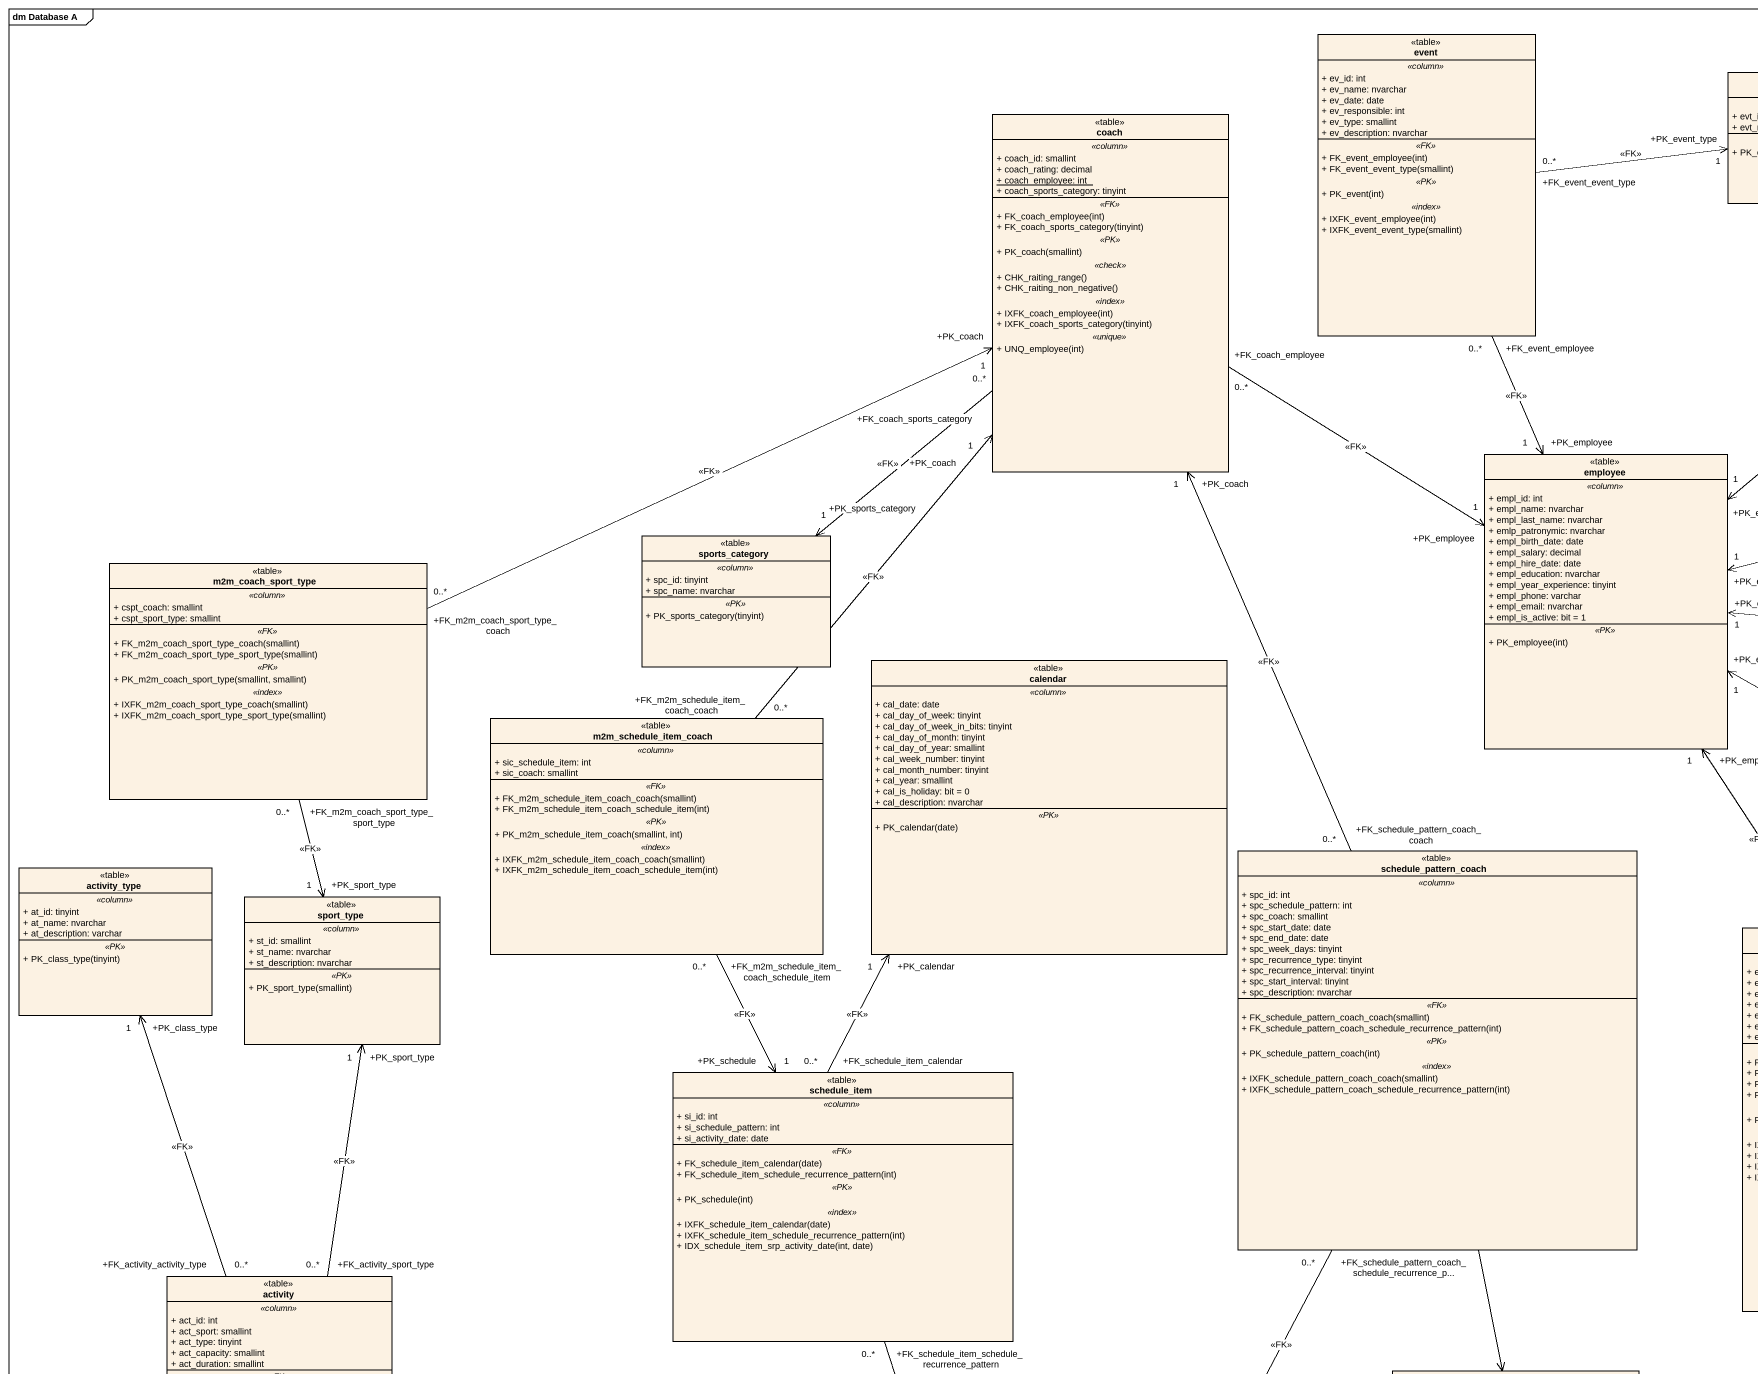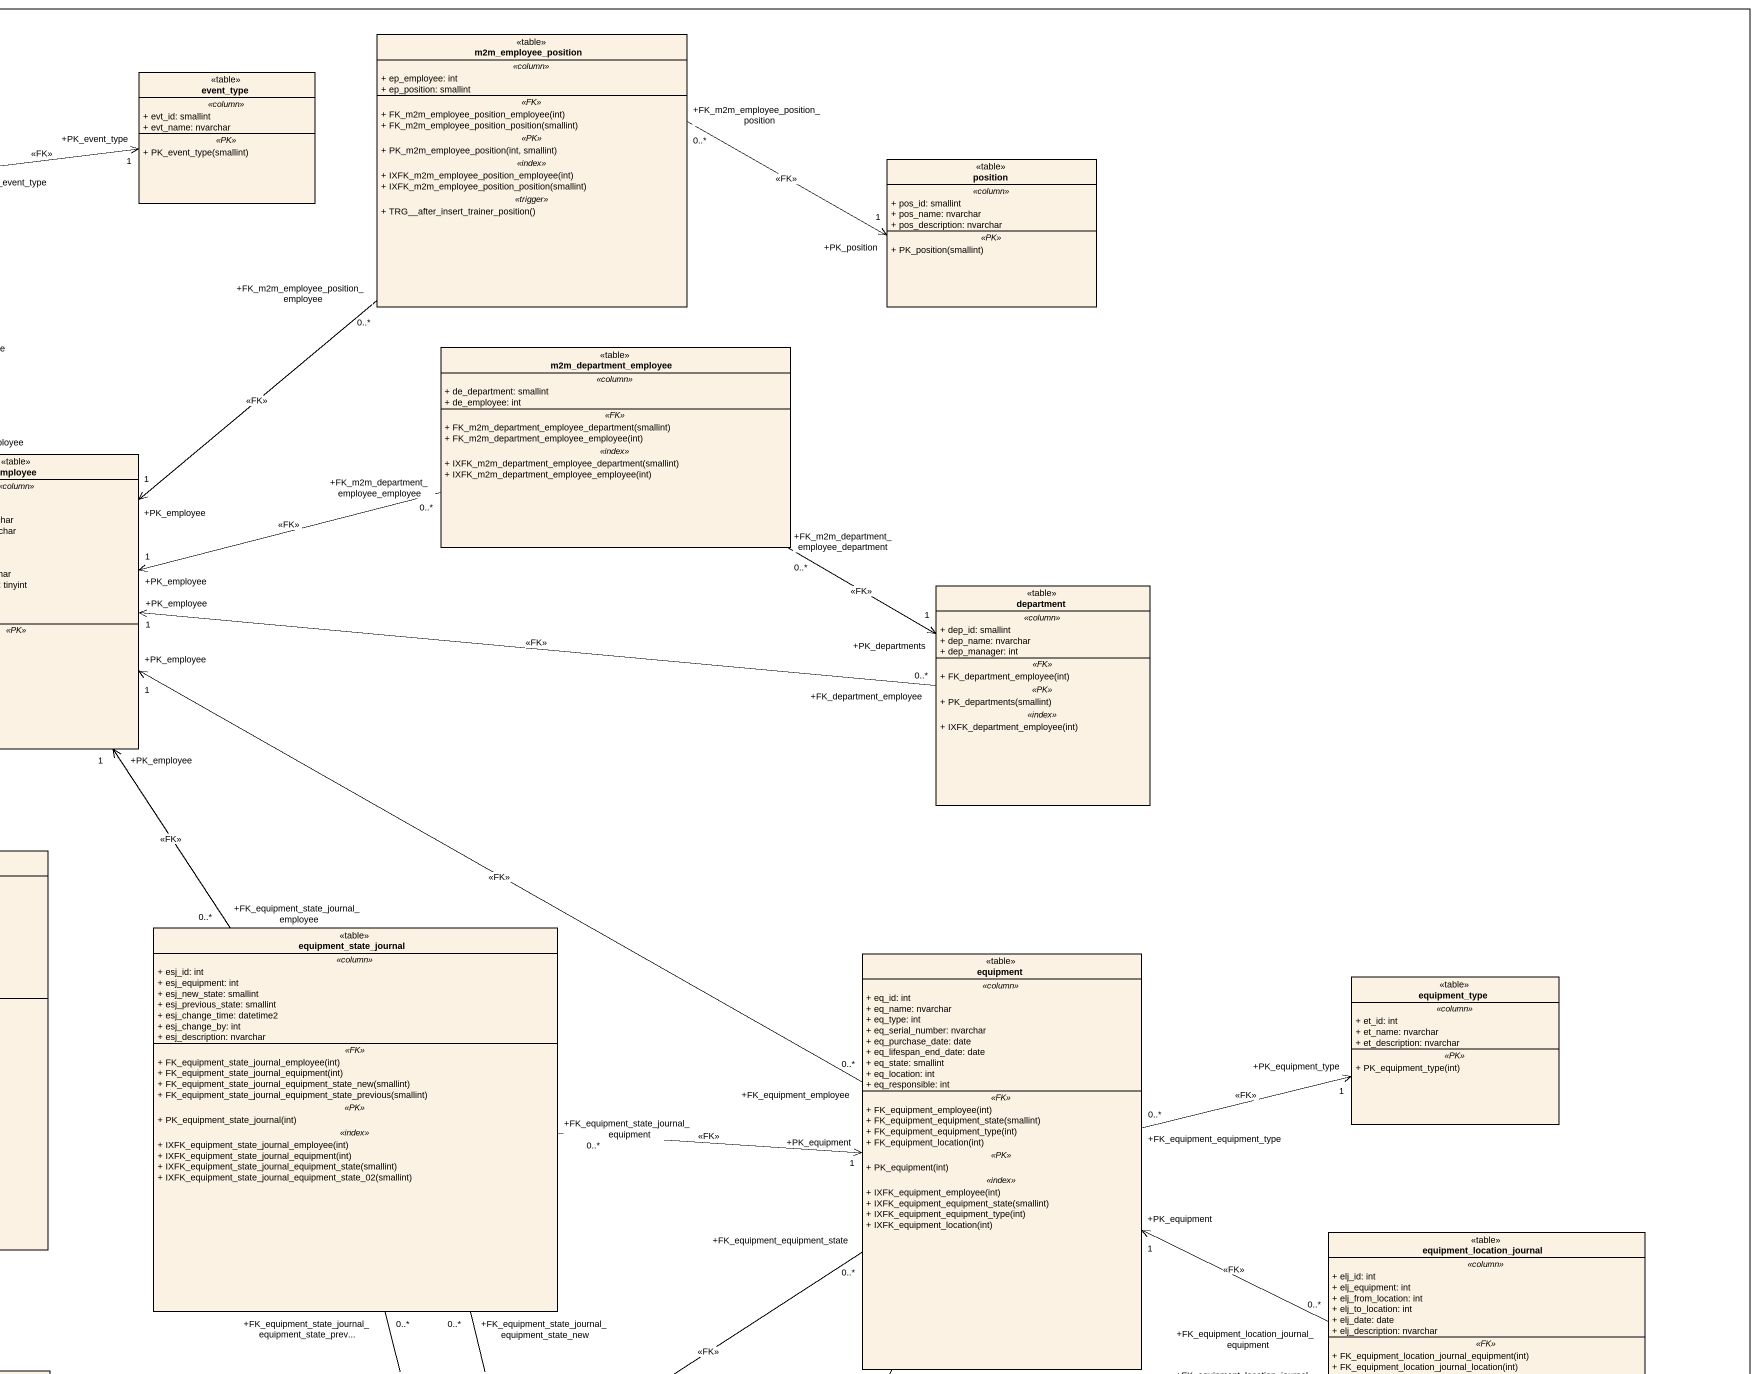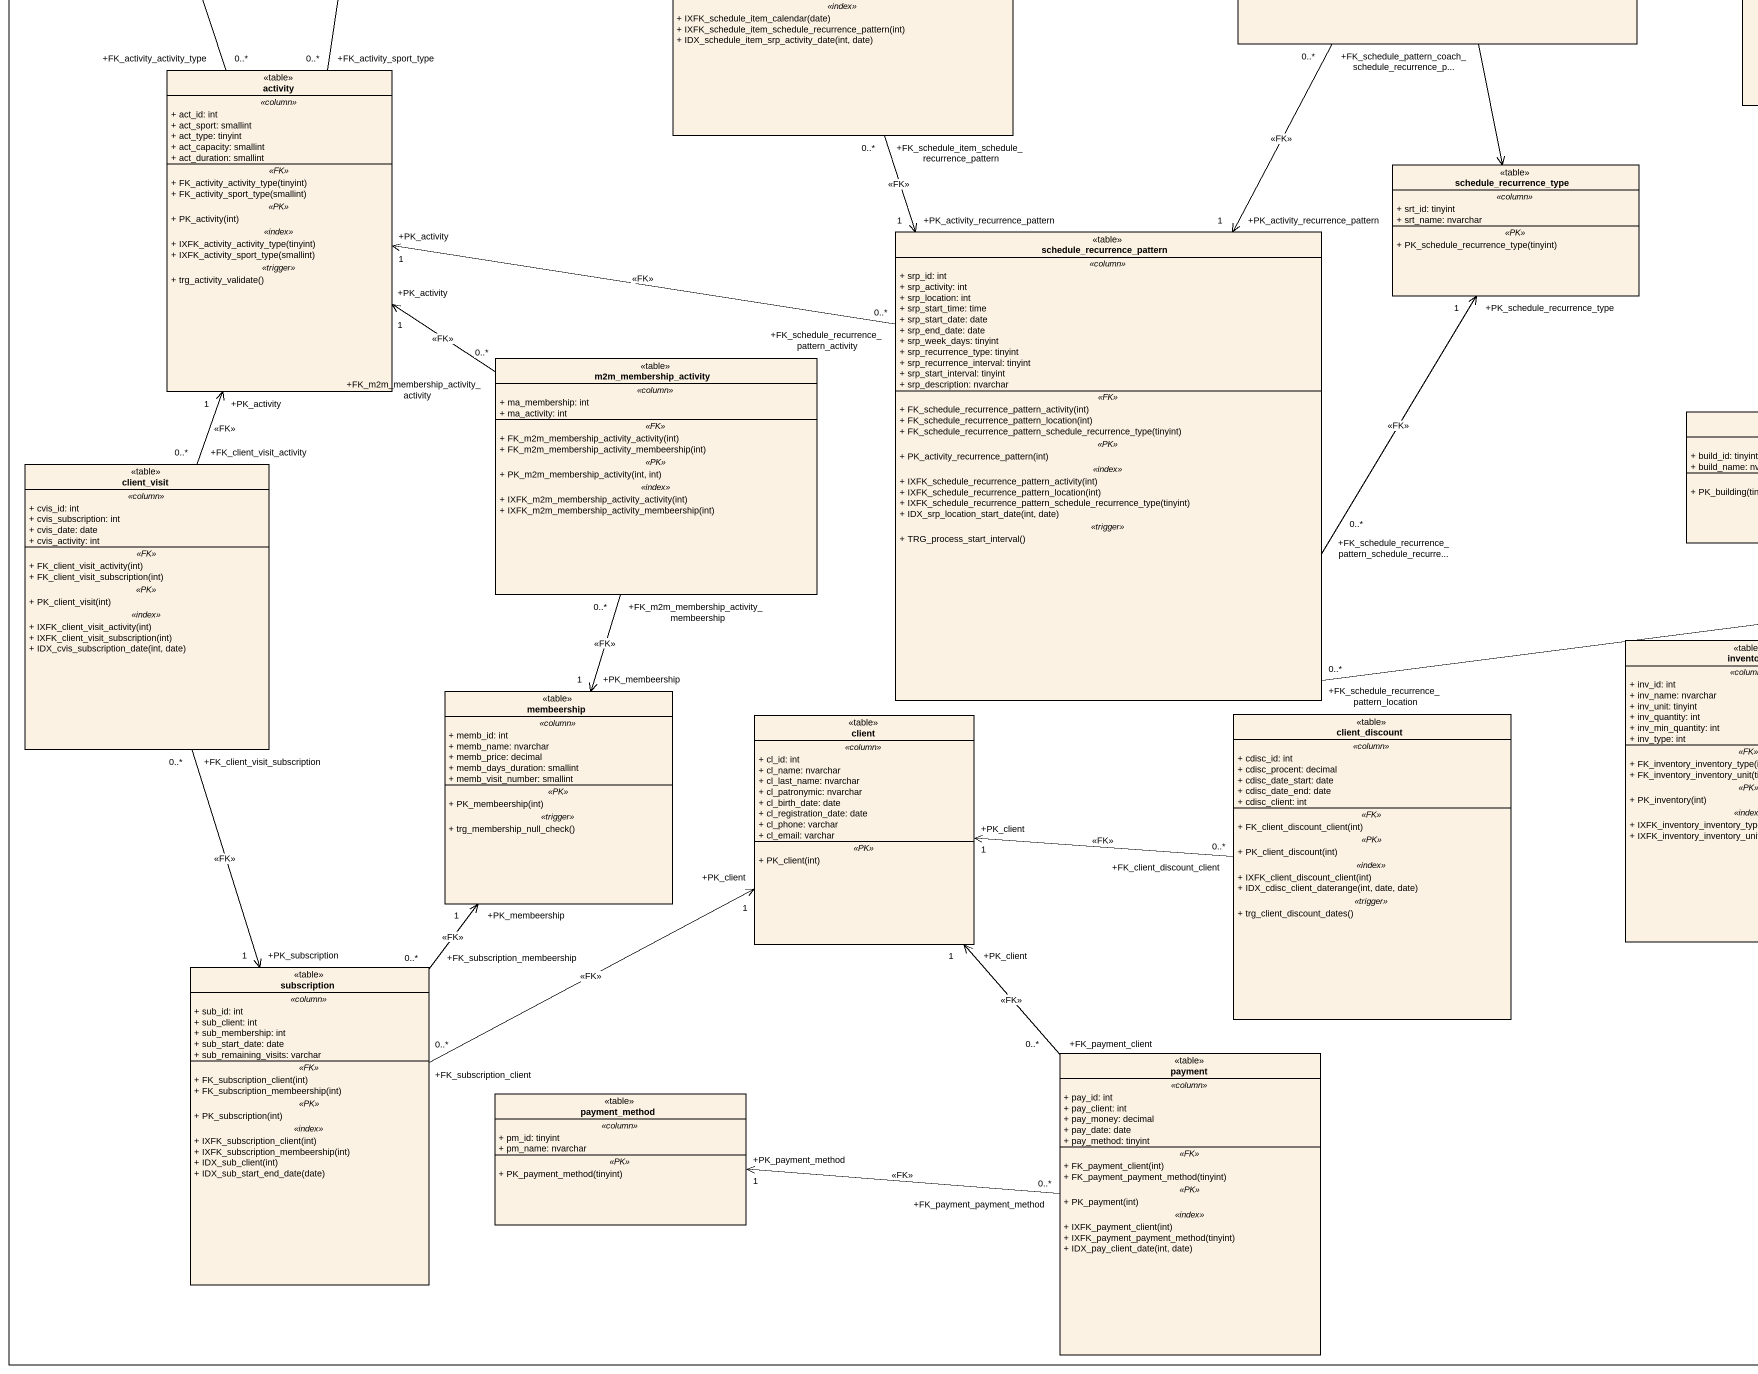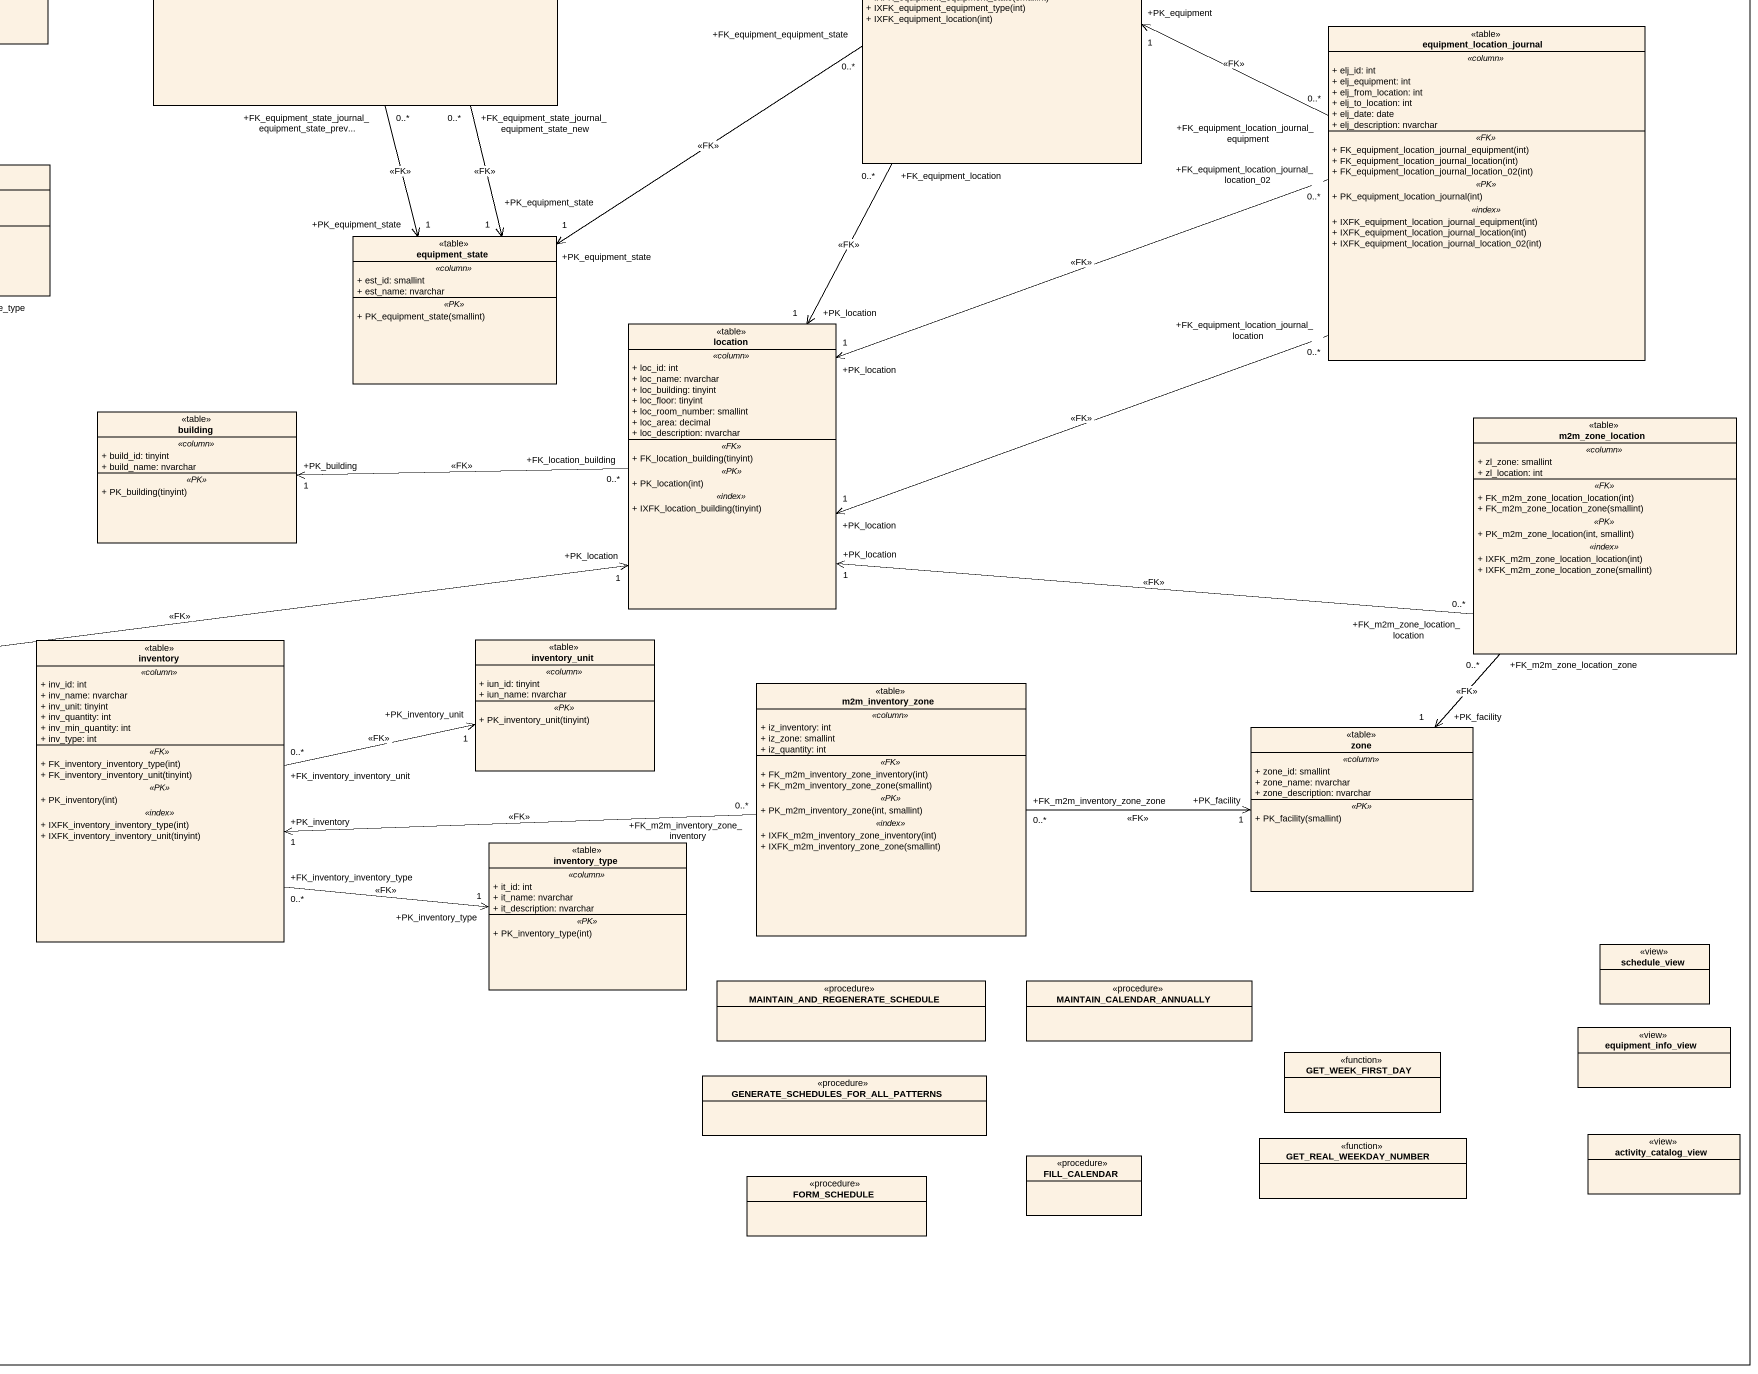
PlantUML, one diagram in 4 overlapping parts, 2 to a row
@startuml
mainframe dm Database A
hide circle
hide empty members
skinparam classAttributeIconSize 0
class event <<table>> {
  .. <<column>> ..
  + ev_id: int
  + ev_name: nvarchar
  + ev_date: date
  + ev_responsible: int
  + ev_type: smallint
  + ev_description: nvarchar
  .. <<FK>> ..
  + FK_event_employee(int)
  + FK_event_event_type(smallint)
  .. <<PK>> ..
  + PK_event(int)
  .. <<index>> ..
  + IXFK_event_employee(int)
  + IXFK_event_event_type(smallint)
}
class m2m_employee_position <<table>> {
  .. <<column>> ..
  + ep_employee: int
  + ep_position: smallint
  .. <<FK>> ..
  + FK_m2m_employee_position_employee(int)
  + FK_m2m_employee_position_position(smallint)
  .. <<PK>> ..
  + PK_m2m_employee_position(int, smallint)
  .. <<index>> ..
  + IXFK_m2m_employee_position_employee(int)
  + IXFK_m2m_employee_position_position(smallint)
  .. <<trigger>> ..
  + TRG__after_insert_trainer_position()
}
class event_type <<table>> {
  .. <<column>> ..
  + evt_id: smallint
  + evt_name: nvarchar
  .. <<PK>> ..
  + PK_event_type(smallint)
}
class coach <<table>> {
  .. <<column>> ..
  + coach_id: smallint
  + coach_rating: decimal
  {static} + coach_employee: int
  + coach_sports_category: tinyint
  .. <<FK>> ..
  + FK_coach_employee(int)
  + FK_coach_sports_category(tinyint)
  .. <<PK>> ..
  + PK_coach(smallint)
  .. <<check>> ..
  + CHK_raiting_range()
  + CHK_raiting_non_negative()
  .. <<index>> ..
  + IXFK_coach_employee(int)
  + IXFK_coach_sports_category(tinyint)
  .. <<unique>> ..
  + UNQ_employee(int)
}
class position <<table>> {
  .. <<column>> ..
  + pos_id: smallint
  + pos_name: nvarchar
  + pos_description: nvarchar
  .. <<PK>> ..
  + PK_position(smallint)
}
class m2m_department_employee <<table>> {
  .. <<column>> ..
  + de_department: smallint
  + de_employee: int
  .. <<FK>> ..
  + FK_m2m_department_employee_department(smallint)
  + FK_m2m_department_employee_employee(int)
  .. <<index>> ..
  + IXFK_m2m_department_employee_department(smallint)
  + IXFK_m2m_department_employee_employee(int)
}
class employee <<table>> {
  .. <<column>> ..
  + empl_id: int
  + empl_name: nvarchar
  + empl_last_name: nvarchar
  + emlp_patronymic: nvarchar
  + empl_birth_date: date
  + empl_salary: decimal
  + empl_hire_date: date
  + empl_education: nvarchar
  + empl_year_experience: tinyint
  + empl_phone: varchar
  + empl_email: nvarchar
  + empl_is_active: bit = 1
  .. <<PK>> ..
  + PK_employee(int)
}
class sports_category <<table>> {
  .. <<column>> ..
  + spc_id: tinyint
  + spc_name: nvarchar
  .. <<PK>> ..
  + PK_sports_category(tinyint)
}
class m2m_coach_sport_type <<table>> {
  .. <<column>> ..
  + cspt_coach: smallint
  + cspt_sport_type: smallint
  .. <<FK>> ..
  + FK_m2m_coach_sport_type_coach(smallint)
  + FK_m2m_coach_sport_type_sport_type(smallint)
  .. <<PK>> ..
  + PK_m2m_coach_sport_type(smallint, smallint)
  .. <<index>> ..
  + IXFK_m2m_coach_sport_type_coach(smallint)
  + IXFK_m2m_coach_sport_type_sport_type(smallint)
}
class department <<table>> {
  .. <<column>> ..
  + dep_id: smallint
  + dep_name: nvarchar
  + dep_manager: int
  .. <<FK>> ..
  + FK_department_employee(int)
  .. <<PK>> ..
  + PK_departments(smallint)
  .. <<index>> ..
  + IXFK_department_employee(int)
}
class calendar <<table>> {
  .. <<column>> ..
  + cal_date: date
  + cal_day_of_week: tinyint
  + cal_day_of_week_in_bits: tinyint
  + cal_day_of_month: tinyint
  + cal_day_of_year: smallint
  + cal_week_number: tinyint
  + cal_month_number: tinyint
  + cal_year: smallint
  + cal_is_holiday: bit = 0
  + cal_description: nvarchar
  .. <<PK>> ..
  + PK_calendar(date)
}
class m2m_schedule_item_coach <<table>> {
  .. <<column>> ..
  + sic_schedule_item: int
  + sic_coach: smallint
  .. <<FK>> ..
  + FK_m2m_schedule_item_coach_coach(smallint)
  + FK_m2m_schedule_item_coach_schedule_item(int)
  .. <<PK>> ..
  + PK_m2m_schedule_item_coach(smallint, int)
  .. <<index>> ..
  + IXFK_m2m_schedule_item_coach_coach(smallint)
  + IXFK_m2m_schedule_item_coach_schedule_item(int)
}
class activity_type <<table>> {
  .. <<column>> ..
  + at_id: tinyint
  + at_name: nvarchar
  + at_description: varchar
  .. <<PK>> ..
  + PK_class_type(tinyint)
}
class schedule_pattern_coach <<table>> {
  .. <<column>> ..
  + spc_id: int
  + spc_schedule_pattern: int
  + spc_coach: smallint
  + spc_start_date: date
  + spc_end_date: date
  + spc_week_days: tinyint
  + spc_recurrence_type: tinyint
  + spc_recurrence_interval: tinyint
  + spc_start_interval: tinyint
  + spc_description: nvarchar
  .. <<FK>> ..
  + FK_schedule_pattern_coach_coach(smallint)
  + FK_schedule_pattern_coach_schedule_recurrence_pattern(int)
  .. <<PK>> ..
  + PK_schedule_pattern_coach(int)
  .. <<index>> ..
  + IXFK_schedule_pattern_coach_coach(smallint)
  + IXFK_schedule_pattern_coach_schedule_recurrence_pattern(int)
}
class sport_type <<table>> {
  .. <<column>> ..
  + st_id: smallint
  + st_name: nvarchar
  + st_description: nvarchar
  .. <<PK>> ..
  + PK_sport_type(smallint)
}
class equipment_state_journal <<table>> {
  .. <<column>> ..
  + esj_id: int
  + esj_equipment: int
  + esj_new_state: smallint
  + esj_previous_state: smallint
  + esj_change_time: datetime2
  + esj_change_by: int
  + esj_description: nvarchar
  .. <<FK>> ..
  + FK_equipment_state_journal_employee(int)
  + FK_equipment_state_journal_equipment(int)
  + FK_equipment_state_journal_equipment_state_new(smallint)
  + FK_equipment_state_journal_equipment_state_previous(smallint)
  .. <<PK>> ..
  + PK_equipment_state_journal(int)
  .. <<index>> ..
  + IXFK_equipment_state_journal_employee(int)
  + IXFK_equipment_state_journal_equipment(int)
  + IXFK_equipment_state_journal_equipment_state(smallint)
  + IXFK_equipment_state_journal_equipment_state_02(smallint)
}
class equipment <<table>> {
  .. <<column>> ..
  + eq_id: int
  + eq_name: nvarchar
  + eq_type: int
  + eq_serial_number: nvarchar
  + eq_purchase_date: date
  + eq_lifespan_end_date: date
  + eq_state: smallint
  + eq_location: int
  + eq_responsible: int
  .. <<FK>> ..
  + FK_equipment_employee(int)
  + FK_equipment_equipment_state(smallint)
  + FK_equipment_equipment_type(int)
  + FK_equipment_location(int)
  .. <<PK>> ..
  + PK_equipment(int)
  .. <<index>> ..
  + IXFK_equipment_employee(int)
  + IXFK_equipment_equipment_state(smallint)
  + IXFK_equipment_equipment_type(int)
  + IXFK_equipment_location(int)
}
class equipment_type <<table>> {
  .. <<column>> ..
  + et_id: int
  + et_name: nvarchar
  + et_description: nvarchar
  .. <<PK>> ..
  + PK_equipment_type(int)
}
class schedule_item <<table>> {
  .. <<column>> ..
  + si_id: int
  + si_schedule_pattern: int
  + si_activity_date: date
  .. <<FK>> ..
  + FK_schedule_item_calendar(date)
  + FK_schedule_item_schedule_recurrence_pattern(int)
  .. <<PK>> ..
  + PK_schedule(int)
  .. <<index>> ..
  + IXFK_schedule_item_calendar(date)
  + IXFK_schedule_item_schedule_recurrence_pattern(int)
  + IDX_schedule_item_srp_activity_date(int, date)
}
class equipment_location_journal <<table>> {
  .. <<column>> ..
  + elj_id: int
  + elj_equipment: int
  + elj_from_location: int
  + elj_to_location: int
  + elj_date: date
  + elj_description: nvarchar
  .. <<FK>> ..
  + FK_equipment_location_journal_equipment(int)
  + FK_equipment_location_journal_location(int)
  + FK_equipment_location_journal_location_02(int)
  .. <<PK>> ..
  + PK_equipment_location_journal(int)
  .. <<index>> ..
  + IXFK_equipment_location_journal_equipment(int)
  + IXFK_equipment_location_journal_location(int)
  + IXFK_equipment_location_journal_location_02(int)
}
class activity <<table>> {
  .. <<column>> ..
  + act_id: int
  + act_sport: smallint
  + act_type: tinyint
  + act_capacity: smallint
  + act_duration: smallint
  .. <<FK>> ..
  + FK_activity_activity_type(tinyint)
  + FK_activity_sport_type(smallint)
  .. <<PK>> ..
  + PK_activity(int)
  .. <<index>> ..
  + IXFK_activity_activity_type(tinyint)
  + IXFK_activity_sport_type(smallint)
  .. <<trigger>> ..
  + trg_activity_validate()
}
class schedule_recurrence_type <<table>> {
  .. <<column>> ..
  + srt_id: tinyint
  + srt_name: nvarchar
  .. <<PK>> ..
  + PK_schedule_recurrence_type(tinyint)
}
class schedule_recurrence_pattern <<table>> {
  .. <<column>> ..
  + srp_id: int
  + srp_activity: int
  + srp_location: int
  + srp_start_time: time
  + srp_start_date: date
  + srp_end_date: date
  + srp_week_days: tinyint
  + srp_recurrence_type: tinyint
  + srp_recurrence_interval: tinyint
  + srp_start_interval: tinyint
  + srp_description: nvarchar
  .. <<FK>> ..
  + FK_schedule_recurrence_pattern_activity(int)
  + FK_schedule_recurrence_pattern_location(int)
  + FK_schedule_recurrence_pattern_schedule_recurrence_type(tinyint)
  .. <<PK>> ..
  + PK_activity_recurrence_pattern(int)
  .. <<index>> ..
  + IXFK_schedule_recurrence_pattern_activity(int)
  + IXFK_schedule_recurrence_pattern_location(int)
  + IXFK_schedule_recurrence_pattern_schedule_recurrence_type(tinyint)
  + IDX_srp_location_start_date(int, date)
  .. <<trigger>> ..
  + TRG_process_start_interval()
}
class equipment_state <<table>> {
  .. <<column>> ..
  + est_id: smallint
  + est_name: nvarchar
  .. <<PK>> ..
  + PK_equipment_state(smallint)
}
class location <<table>> {
  .. <<column>> ..
  + loc_id: int
  + loc_name: nvarchar
  + loc_building: tinyint
  + loc_floor: tinyint
  + loc_room_number: smallint
  + loc_area: decimal
  + loc_description: nvarchar
  .. <<FK>> ..
  + FK_location_building(tinyint)
  .. <<PK>> ..
  + PK_location(int)
  .. <<index>> ..
  + IXFK_location_building(tinyint)
}
class m2m_membership_activity <<table>> {
  .. <<column>> ..
  + ma_membership: int
  + ma_activity: int
  .. <<FK>> ..
  + FK_m2m_membership_activity_activity(int)
  + FK_m2m_membership_activity_membeership(int)
  .. <<PK>> ..
  + PK_m2m_membership_activity(int, int)
  .. <<index>> ..
  + IXFK_m2m_membership_activity_activity(int)
  + IXFK_m2m_membership_activity_membeership(int)
}
class building <<table>> {
  .. <<column>> ..
  + build_id: tinyint
  + build_name: nvarchar
  .. <<PK>> ..
  + PK_building(tinyint)
}
class m2m_zone_location <<table>> {
  .. <<column>> ..
  + zl_zone: smallint
  + zl_location: int
  .. <<FK>> ..
  + FK_m2m_zone_location_location(int)
  + FK_m2m_zone_location_zone(smallint)
  .. <<PK>> ..
  + PK_m2m_zone_location(int, smallint)
  .. <<index>> ..
  + IXFK_m2m_zone_location_location(int)
  + IXFK_m2m_zone_location_zone(smallint)
}
class client_visit <<table>> {
  .. <<column>> ..
  + cvis_id: int
  + cvis_subscription: int
  + cvis_date: date
  + cvis_activity: int
  .. <<FK>> ..
  + FK_client_visit_activity(int)
  + FK_client_visit_subscription(int)
  .. <<PK>> ..
  + PK_client_visit(int)
  .. <<index>> ..
  + IXFK_client_visit_activity(int)
  + IXFK_client_visit_subscription(int)
  + IDX_cvis_subscription_date(int, date)
}
class inventory <<table>> {
  .. <<column>> ..
  + inv_id: int
  + inv_name: nvarchar
  + inv_unit: tinyint
  + inv_quantity: int
  + inv_min_quantity: int
  + inv_type: int
  .. <<FK>> ..
  + FK_inventory_inventory_type(int)
  + FK_inventory_inventory_unit(tinyint)
  .. <<PK>> ..
  + PK_inventory(int)
  .. <<index>> ..
  + IXFK_inventory_inventory_type(int)
  + IXFK_inventory_inventory_unit(tinyint)
}
class inventory_unit <<table>> {
  .. <<column>> ..
  + iun_id: tinyint
  + iun_name: nvarchar
  .. <<PK>> ..
  + PK_inventory_unit(tinyint)
}
class membeership <<table>> {
  .. <<column>> ..
  + memb_id: int
  + memb_name: nvarchar
  + memb_price: decimal
  + memb_days_duration: smallint
  + memb_visit_number: smallint
  .. <<PK>> ..
  + PK_membeership(int)
  .. <<trigger>> ..
  + trg_membership_null_check()
}
class m2m_inventory_zone <<table>> {
  .. <<column>> ..
  + iz_inventory: int
  + iz_zone: smallint
  + iz_quantity: int
  .. <<FK>> ..
  + FK_m2m_inventory_zone_inventory(int)
  + FK_m2m_inventory_zone_zone(smallint)
  .. <<PK>> ..
  + PK_m2m_inventory_zone(int, smallint)
  .. <<index>> ..
  + IXFK_m2m_inventory_zone_inventory(int)
  + IXFK_m2m_inventory_zone_zone(smallint)
}
class client <<table>> {
  .. <<column>> ..
  + cl_id: int
  + cl_name: nvarchar
  + cl_last_name: nvarchar
  + cl_patronymic: nvarchar
  + cl_birth_date: date
  + cl_registration_date: date
  + cl_phone: varchar
  + cl_email: varchar
  .. <<PK>> ..
  + PK_client(int)
}
class client_discount <<table>> {
  .. <<column>> ..
  + cdisc_id: int
  + cdisc_procent: decimal
  + cdisc_date_start: date
  + cdisc_date_end: date
  + cdisc_client: int
  .. <<FK>> ..
  + FK_client_discount_client(int)
  .. <<PK>> ..
  + PK_client_discount(int)
  .. <<index>> ..
  + IXFK_client_discount_client(int)
  + IDX_cdisc_client_daterange(int, date, date)
  .. <<trigger>> ..
  + trg_client_discount_dates()
}
class zone <<table>> {
  .. <<column>> ..
  + zone_id: smallint
  + zone_name: nvarchar
  + zone_description: nvarchar
  .. <<PK>> ..
  + PK_facility(smallint)
}
class inventory_type <<table>> {
  .. <<column>> ..
  + it_id: int
  + it_name: nvarchar
  + it_description: nvarchar
  .. <<PK>> ..
  + PK_inventory_type(int)
}
class subscription <<table>> {
  .. <<column>> ..
  + sub_id: int
  + sub_client: int
  + sub_membership: int
  + sub_start_date: date
  + sub_remaining_visits: varchar
  .. <<FK>> ..
  + FK_subscription_client(int)
  + FK_subscription_membeership(int)
  .. <<PK>> ..
  + PK_subscription(int)
  .. <<index>> ..
  + IXFK_subscription_client(int)
  + IXFK_subscription_membeership(int)
  + IDX_sub_client(int)
  + IDX_sub_start_end_date(date)
}
class "MAINTAIN_AND_REGENERATE_SCHEDULE" as MAINTAIN_AND_REGENERATE <<procedure>>
class MAINTAIN_CALENDAR_ANNUALLY <<procedure>>
class schedule_view <<view>>
class payment <<table>> {
  .. <<column>> ..
  + pay_id: int
  + pay_client: int
  + pay_money: decimal
  + pay_date: date
  + pay_method: tinyint
  .. <<FK>> ..
  + FK_payment_client(int)
  + FK_payment_payment_method(tinyint)
  .. <<PK>> ..
  + PK_payment(int)
  .. <<index>> ..
  + IXFK_payment_client(int)
  + IXFK_payment_payment_method(tinyint)
  + IDX_pay_client_date(int, date)
}
class GET_WEEK_FIRST_DAY <<function>>
class equipment_info_view <<view>>
class payment_method <<table>> {
  .. <<column>> ..
  + pm_id: tinyint
  + pm_name: nvarchar
  .. <<PK>> ..
  + PK_payment_method(tinyint)
}
class "GENERATE_SCHEDULES_FOR_ALL_PATTERNS" as GENERATE_SCHEDULES_FOR_ALL <<procedure>>
class activity_catalog_view <<view>>
class FILL_CALENDAR <<procedure>>
class GET_REAL_WEEKDAY_NUMBER <<function>>
class FORM_SCHEDULE <<procedure>>
event "+FK_event_event_type\n0..*" -right-> "+PK_event_type\n1" event_type : <<FK>>
event "+FK_event_employee\n0..*" --> "+PK_employee\n1" employee : <<FK>>
m2m_employee_position "+FK_m2m_employee_position_position\n0..*" -right-> "+PK_position\n1" position : <<FK>>
m2m_employee_position "+FK_m2m_employee_position_employee\n0..*" --> "+PK_employee\n1" employee : <<FK>>
coach "+FK_coach_employee\n0..*" --> "+PK_employee\n1" employee : <<FK>>
coach "+FK_coach_sports_category\n0..*" --> "+PK_sports_category\n1" sports_category : <<FK>>
m2m_department_employee "+FK_m2m_department_employee_employee\n0..*" -left-> "+PK_employee\n1" employee : <<FK>>
m2m_department_employee "+FK_m2m_department_employee_department\n0..*" -right-> "+PK_departments\n1" department : <<FK>>
m2m_coach_sport_type "+FK_m2m_coach_sport_type_coach\n0..*" -right-> "+PK_coach\n1" coach : <<FK>>
m2m_coach_sport_type "+FK_m2m_coach_sport_type_sport_type\n0..*" --> "+PK_sport_type\n1" sport_type : <<FK>>
department "+FK_department_employee\n0..*" -left-> "+PK_employee\n1" employee : <<FK>>
m2m_schedule_item_coach "+FK_m2m_schedule_item_coach_coach\n0..*" -up-> "+PK_coach\n1" coach : <<FK>>
m2m_schedule_item_coach "+FK_m2m_schedule_item_coach_schedule_item\n0..*" --> "+PK_schedule\n1" schedule_item : <<FK>>
schedule_pattern_coach "+FK_schedule_pattern_coach_coach\n0..*" -up-> "+PK_coach\n1" coach : <<FK>>
schedule_pattern_coach --> schedule_recurrence_type
schedule_pattern_coach "+FK_schedule_pattern_coach_schedule_recurrence_p...\n0..*" --> "+PK_activity_recurrence_pattern\n1" schedule_recurrence_pattern : <<FK>>
equipment_state_journal "+FK_equipment_state_journal_employee\n0..*" -up-> "+PK_employee\n1" employee : <<FK>>
equipment_state_journal "+FK_equipment_state_journal_equipment\n0..*" -right-> "+PK_equipment\n1" equipment : <<FK>>
equipment_state_journal "+FK_equipment_state_journal_equipment_state_new\n0..*" --> "+PK_equipment_state\n1" equipment_state : <<FK>>
equipment_state_journal "+FK_equipment_state_journal_equipment_state_prev...\n0..*" --> "+PK_equipment_state\n1" equipment_state : <<FK>>
equipment "+FK_equipment_employee\n0..*" -left-> "+PK_employee\n1" employee : <<FK>>
equipment "+FK_equipment_equipment_type\n0..*" -right-> "+PK_equipment_type\n1" equipment_type : <<FK>>
equipment "+FK_equipment_equipment_state\n0..*" --> "+PK_equipment_state\n1" equipment_state : <<FK>>
equipment "+FK_equipment_location\n0..*" --> "+PK_location\n1" location : <<FK>>
schedule_item "+FK_schedule_item_calendar\n0..*" -up-> "+PK_calendar\n1" calendar : <<FK>>
schedule_item "+FK_schedule_item_schedule_recurrence_pattern\n0..*" --> "+PK_activity_recurrence_pattern\n1" schedule_recurrence_pattern : <<FK>>
equipment_location_journal "+FK_equipment_location_journal_equipment\n0..*" -left-> "+PK_equipment\n1" equipment : <<FK>>
equipment_location_journal "+FK_equipment_location_journal_location\n0..*" -left-> "+PK_location\n1" location : <<FK>>
equipment_location_journal "+FK_equipment_location_journal_location_02\n0..*" -left-> "+PK_location\n1" location : <<FK>>
activity "+FK_activity_activity_type\n0..*" -up-> "+PK_class_type\n1" activity_type : <<FK>>
activity "+FK_activity_sport_type\n0..*" -up-> "+PK_sport_type\n1" sport_type : <<FK>>
schedule_recurrence_pattern "+FK_schedule_recurrence_pattern_activity\n0..*" -left-> "+PK_activity\n1" activity : <<FK>>
schedule_recurrence_pattern "+FK_schedule_recurrence_pattern_schedule_recurre...\n0..*" -right-> "+PK_schedule_recurrence_type\n1" schedule_recurrence_type : <<FK>>
schedule_recurrence_pattern "+FK_schedule_recurrence_pattern_location\n0..*" -right-> "+PK_location\n1" location : <<FK>>
location "+FK_location_building\n0..*" -left-> "+PK_building\n1" building : <<FK>>
m2m_membership_activity "+FK_m2m_membership_activity_activity\n0..*" -up-> "+PK_activity\n1" activity : <<FK>>
m2m_membership_activity "+FK_m2m_membership_activity_membeership\n0..*" --> "+PK_membeership\n1" membeership : <<FK>>
m2m_zone_location "+FK_m2m_zone_location_location\n0..*" -left-> "+PK_location\n1" location : <<FK>>
m2m_zone_location "+FK_m2m_zone_location_zone\n0..*" --> "+PK_facility\n1" zone : <<FK>>
client_visit -up- activity
client_visit "+FK_client_visit_activity\n0..*" -up-> "+PK_activity\n1" activity : <<FK>>
client_visit "+FK_client_visit_subscription\n0..*" --> "+PK_subscription\n1" subscription : <<FK>>
inventory "+FK_inventory_inventory_unit\n0..*" -right-> "+PK_inventory_unit\n1" inventory_unit : <<FK>>
inventory "+FK_inventory_inventory_type\n0..*" -right-> "+PK_inventory_type\n1" inventory_type : <<FK>>
m2m_inventory_zone "+FK_m2m_inventory_zone_inventory\n0..*" -left-> "+PK_inventory\n1" inventory : <<FK>>
m2m_inventory_zone "+FK_m2m_inventory_zone_zone\n0..*" -right-> "+PK_facility\n1" zone : <<FK>>
client_discount "+FK_client_discount_client\n0..*" -left-> "+PK_client\n1" client : <<FK>>
subscription "+FK_subscription_membeership\n0..*" -up-> "+PK_membeership\n1" membeership : <<FK>>
subscription "+FK_subscription_client\n0..*" -right-> "+PK_client\n1" client : <<FK>>
payment "+FK_payment_client\n0..*" -up-> "+PK_client\n1" client : <<FK>>
payment "+FK_payment_payment_method\n0..*" -left-> "+PK_payment_method\n1" payment_method : <<FK>>
@enduml
